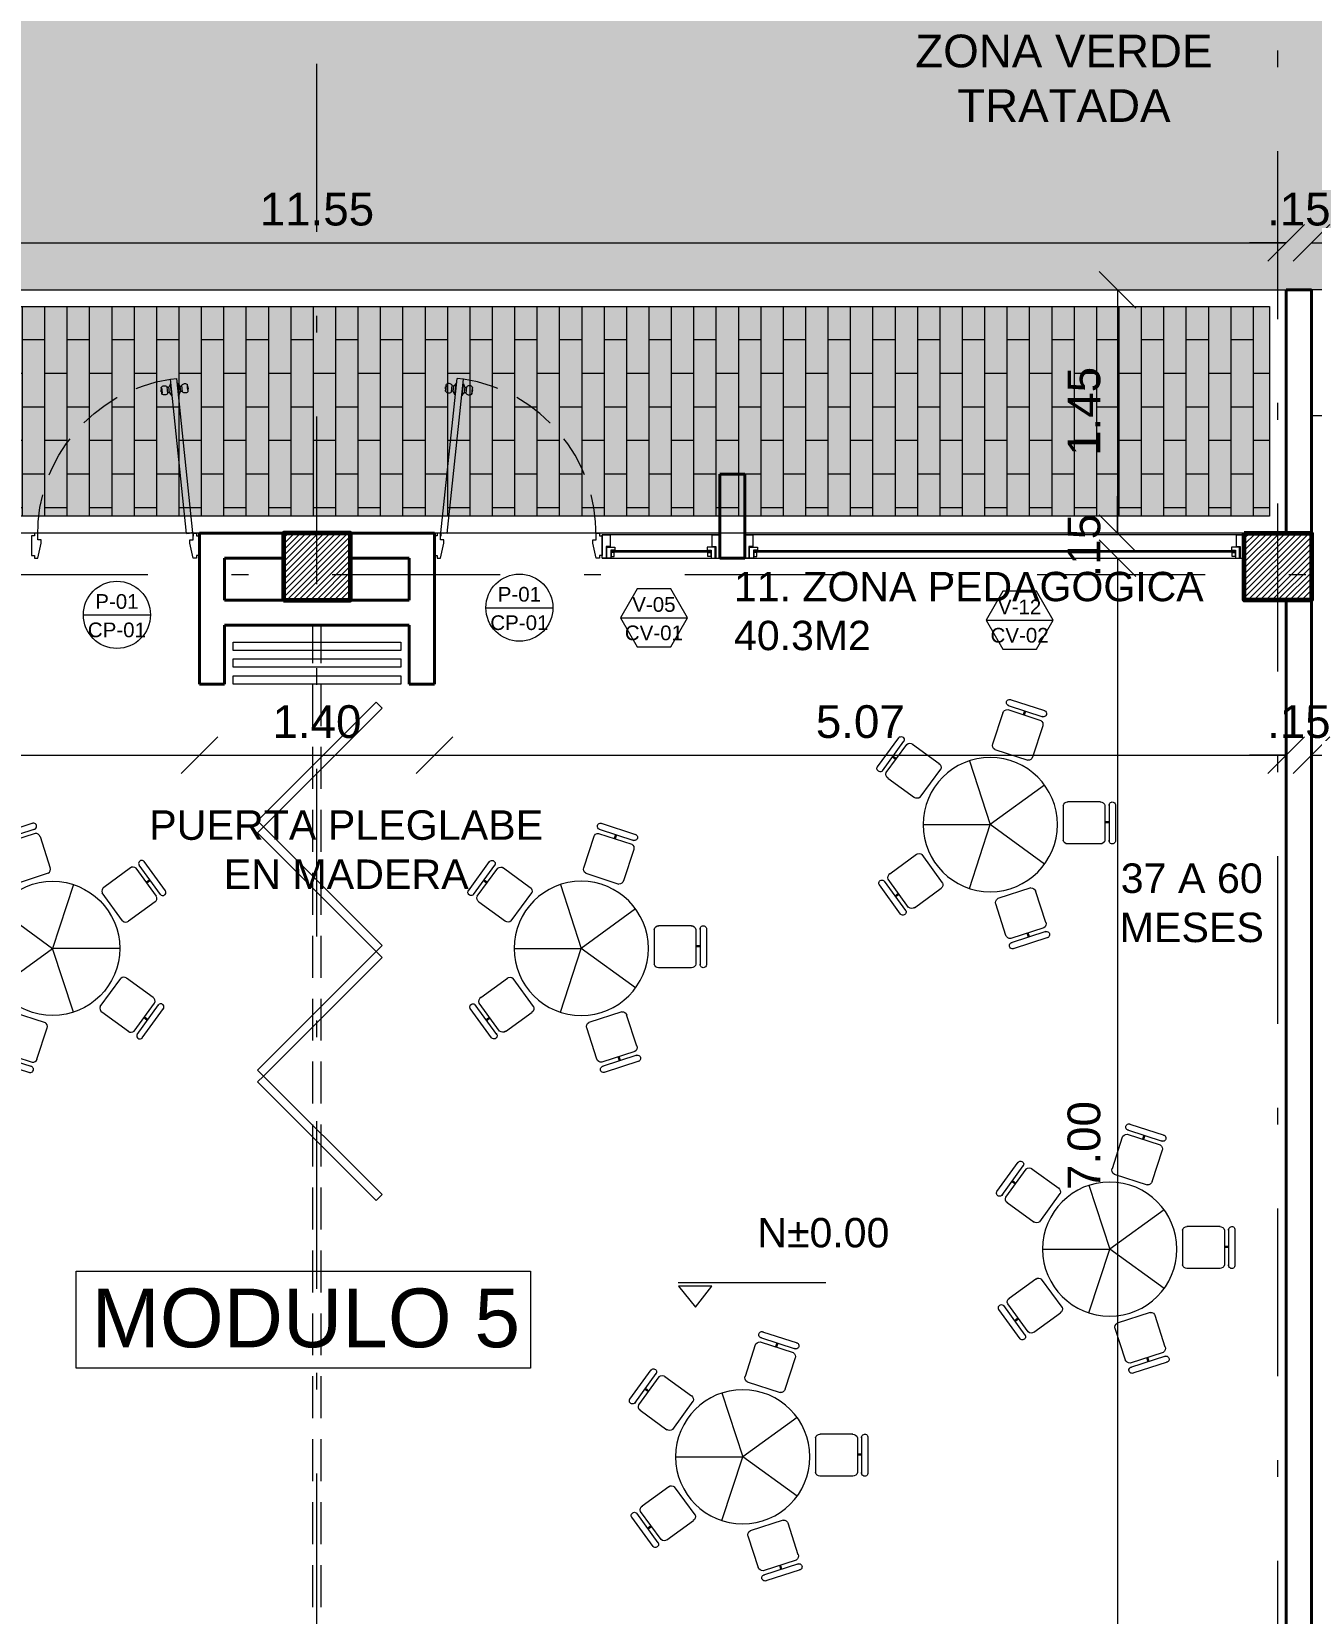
# Model space of a CAD drawing. Header units: inches. Extents: x 99003 to 99155, y 101852 to 101926.
# Drawn here: x 99035.77 to 99043.39, y 101911.61 to 101921.04 of the extents above; entities that cross this region are included whole.
import ezdxf
from ezdxf import colors
from ezdxf.entities.mleader import LeaderData, LeaderLine
from ezdxf.enums import TextEntityAlignment as Align
from ezdxf.math import Vec2, Vec3

# ---------------------------------------------------------------- set-up
doc = ezdxf.new("R2010")
doc.units = ezdxf.units.IN
doc.header["$MEASUREMENT"] = 0
doc.linetypes.add('DASHDOTX2', pattern=[2, 1, -0.5, 0, -0.5])
doc.linetypes.add('HIDDEN', pattern=[0.375, 0.25, -0.125])
for name, color, linetype, lineweight in [('5- 0.18 (muebles fijos)', 3, 'Continuous', 18), ('A_ACHU-1', 253, 'Continuous', 0), ('A_CARP-MAD', 46, 'Continuous', 18), ('A_CARP-MET', 126, 'Continuous', 18), ('A_COLS', 1, 'Continuous', 60), ('A_EJES', 75, 'DASHDOTX2', 5), ('A_MUEB-SILL', 54, 'Continuous', 15), ('A_MURO', 7, 'Continuous', 40), ('A_PISO-ACHU', 251, 'Continuous', 0), ('A_PISO-GRAN', 250, 'Continuous', 0), ('A_PROY', 16, 'HIDDEN', 5), ('A_PUER', 134, 'Continuous', 18), ('A_TEXT', 154, 'Continuous', 0), ('A_TEXT-DIM', 54, 'Continuous', 13), ('A_TEXT-IDEN', 5, 'Continuous', 18), ('A_TEXT-NIVL', 54, 'Continuous', 20), ('A_TEXT-NOTA', 53, 'Continuous', 20), ('A_VENT', 124, 'Continuous', 18)]:
    doc.layers.add(name, color=color, linetype=linetype, lineweight=lineweight)
doc.layers.add('A_URBA-ANDN', color=7, linetype='Continuous', lineweight=15, true_color=0x259400)
doc.styles.add('ARIAL', font='arial.ttf')
doc.styles.add('DIM', font='arial.ttf')
doc.dimstyles.new('BAN_REP_1-125', dxfattribs={"dimtxt": 0.195, "dimasz": 0.2188, "dimexe": 0.15, "dimexo": 0.03, "dimgap": 0.1, "dimtad": 1, "dimzin": 4, "dimdsep": 46, "dimtxsty": 'ARIAL', "dimblk": 'OBLIQUE', "dimcen": 0.1, "dimse1": 1, "dimse2": 1, "dimclrd": 256, "dimclre": 256, "dimclrt": 256, "dimadec": 0, "dimazin": 0, "dimtfac": 1, "dimtix": 1, "dimtofl": 0, "dimtmove": 1, "dimatfit": 3, "dimldrblk": 'OPEN90', "dimfxl": 1, "dimtolj": 1, "dimtzin": 0, "dimlwd": -1, "dimlwe": -1, "dimarcsym": 0})

# ---------------------------------------------------------------- blocks, each defined once
blk = doc.blocks.new('*U33')
at = {"layer": 'A_MUEB-SILL'}
for p, q in [((-0.0631, 0.1265), (-0.1791, -0.0332)), ((0.1372, 0.0135), (-0.0302, 0.1351)), ((0.1562, 0.0306), (-0.0198, 0.1584)), ((0.1774, 0.0615), (0.0031, 0.1882)), ((0.0682, 0.0945), (0.0535, 0.0743)), ((0.0732, 0.0909), (0.0585, 0.0706)), ((-0.0097, -0.1888), (-0.1772, -0.0671)), ((0.1391, -0.0205), (0.0232, -0.1801))]:
    blk.add_line(p, q, dxfattribs=at)
for centre, radius, start, end in [((-0.0067, 0.172), 0.0189, 49.05832, 241.94546), ((-0.041, 0.1092), 0.0281, 67.5844, 145.99918), ((0.1158, -0.0048), 0.0281, 322.00082, 40.4156), ((0.165, 0.0473), 0.0189, 226.05454, 58.94168), ((-0.1558, -0.0489), 0.0281, 142.00082, 220.4156), ((0.001, -0.1628), 0.0281, 247.5844, 325.99918)]:
    blk.add_arc(centre, radius, start, end, dxfattribs=at)
blk = doc.blocks.new('*U34')
at = {"color": 0, "linetype": 'ByBlock', "lineweight": -2, "transparency": 16777216}
for p, rotation in [((-0.3397, 0.4848), 72.00000000000001), ((-0.566, -0.1733), 144), ((0.5598, -0.1925), 288), ((-0.0101, -0.5919), 215.9999999999999)]:
    blk.add_blockref('*U33', p, dxfattribs=dict(at, rotation=rotation))
blk.add_blockref('*U33', (0.3561, 0.4729), dxfattribs=at)
blk = doc.blocks.new('P-BAJA_APARTADO-v4$0$MESA AULA 5P')
at = {"layer": 'A_MUEB-SILL'}
for p in [(0, 0.4), (-0.3804, 0.1236), (0.3804, 0.1236), (-0.2351, -0.3236), (0.2351, -0.3236)]:
    blk.add_line(p, (0, 0), dxfattribs=at)
blk.add_circle((0, 0), 0.4, dxfattribs=at)
blk.add_blockref('*U34', (0, 0))
blk = doc.blocks.new('puerta mad 1mt')
at = {"layer": '5- 0.18 (muebles fijos)'}
blk.add_line((0.1553, 0.9898), (0.1553, 0.9898), dxfattribs=at)
at = {"layer": 'A_ACHU-1'}
for p, q in [((0.0483, 0.9343), (0.0494, 0.9455)), ((0.0494, 0.9455), (0.0521, 0.9453)), ((0.0509, 0.934), (0.0535, 0.9595)), ((0.0842, 0.9161), (0.0884, 0.9559)), ((0.0978, 0.9502), (0.0879, 0.9512)), ((0.0944, 0.9176), (0.098, 0.9524)), ((0.101, 0.9521), (0.098, 0.9524)), ((0.1118, 0.9685), (0.101, 0.9521)), ((0.1045, 0.8989), (0.1118, 0.9685)), ((0.1148, 0.9682), (0.1118, 0.9685)), ((0.1148, 0.9682), (0.1118, 0.9685)), ((0.1483, 0.8943), (0.1556, 0.964)), ((0.1526, 0.9643), (0.1556, 0.964)), ((0.1526, 0.9643), (0.1556, 0.964)), ((0.1556, 0.964), (0.1628, 0.9456)), ((0.162, 0.9105), (0.1657, 0.9453)), ((0.1628, 0.9456), (0.1657, 0.9453)), ((0.1654, 0.9431), (0.1754, 0.9421)), ((0.1717, 0.907), (0.1759, 0.9468)), ((0.208, 0.9176), (0.2107, 0.9431)), ((0.0483, 0.9343), (0.0509, 0.934)), ((0.0494, 0.9197), (0.0509, 0.934)), ((0.0946, 0.9197), (0.0847, 0.9208)), ((0.0973, 0.9173), (0.0944, 0.9176)), ((0.1045, 0.8989), (0.0973, 0.9173)), ((0.1075, 0.8986), (0.1045, 0.8989)), ((0.1453, 0.8946), (0.1483, 0.8943)), ((0.1483, 0.8943), (0.1591, 0.9108)), ((0.1591, 0.9108), (0.162, 0.9105)), ((0.1623, 0.9127), (0.1722, 0.9116)), ((0.2065, 0.9033), (0.208, 0.9176)), ((0.2107, 0.9173), (0.208, 0.9176)), ((0.2118, 0.9286), (0.2092, 0.9289)), ((0.2107, 0.9173), (0.2118, 0.9286)), ((0.0213, 0.057), (0.0199, 0.057)), ((0.0214, 0.0735), (0.0213, 0.057)), ((0.0214, 0.0735), (0.0218, 0.0785)), ((0.0215, 0.0755), (0.038, 0.0741)), ((0.0216, 0.0765), (0.0307, 0.0757)), ((0.0381, 0.0751), (0.038, 0.0741))]:
    blk.add_line(p, q, dxfattribs=at)
blk.add_circle((0.0215, 0.075), 0.00188, dxfattribs=at)
for centre, radius, start, end in [((-0.0402, 0.9492), 0.0943, 341.79754, 6.27538), ((0.0692, 0.9411), 0.0242, 37.63928, 130.43364), ((0.1916, 0.9284), 0.0242, 37.63928, 130.43364), ((0.3003, 0.9136), 0.0943, 161.79754, 186.27538), ((0.0685, 0.9345), 0.0242, 217.63928, 310.43364), ((0.1909, 0.9217), 0.0242, 217.63928, 310.43364), ((0.0215, 0.075), 0.000938, 85, 265), ((0.0215, 0.075), 0.000937, 265, 85)]:
    blk.add_arc(centre, radius, start, end, dxfattribs=at)
at = {"layer": 'A_CARP-MAD'}
for points in [[(-0.017, -0.058), (0, -0.058), (0, -0.075), (0.02, -0.075), (0.04, 0.015), (0.04, 0.035), (0.02, 0.035), (0.02, 0.075), (0, 0.075), (0, 0.058), (-0.017, 0.058)], [(0.983, -0.058), (0.966, -0.058), (0.966, -0.075), (0.946, -0.075), (0.926, 0.015), (0.926, 0.035), (0.946, 0.035), (0.946, 0.075), (0.966, 0.075), (0.966, 0.058), (0.983, 0.058)]]:
    blk.add_lwpolyline(points, close=True, dxfattribs=at)
at = {"layer": 'A_PROY'}
blk.add_arc((0.0162, 0.0728), 0.9299, 358.90252, 81.38744, dxfattribs=at)
at = {"layer": 'A_PUER'}
for p, q in [((0.0216, 0.0765), (0.1176, 0.9956)), ((0.0595, 0.0732), (0.1555, 0.9923)), ((0.1555, 0.9923), (0.1176, 0.9956)), ((0.0595, 0.0732), (0.0216, 0.0765))]:
    blk.add_line(p, q, dxfattribs=at)
blk = doc.blocks.new('*U108')
at = {"layer": 'A_CARP-MAD'}
blk.add_lwpolyline([(0.1397, -0.0466), (0.0701, -0.0466), (0.0701, -0.0232), (0, -0.0232), (0, 0), (0.1397, 0)], dxfattribs=at)
for points in [[(0, -0.0279), (0.0652, -0.0279), (0.0652, -0.0744), (0.0479, -0.0744), (0.0479, -0.0511), (0, -0.0511)], [(0, -0.0279), (0.0652, -0.0279), (0.0652, -0.0744), (0.0479, -0.0744), (0.0479, -0.0511), (0, -0.0511)], [(0.0333, -0.0713), (0.0333, -0.0538), (0.0104, -0.0538), (0.0104, -0.0713)], [(0, -0.6721), (0.0652, -0.6721), (0.0652, -0.6256), (0.0479, -0.6256), (0.0479, -0.6489), (0, -0.6489)], [(0, -0.6768), (0, -0.7), (0.1397, -0.7), (0.1397, -0.6534), (0.0701, -0.6534), (0.0701, -0.6768)], [(0.0333, -0.6287), (0.0333, -0.6462), (0.0104, -0.6462), (0.0104, -0.6287)]]:
    blk.add_lwpolyline(points, close=True, dxfattribs=at)
at = {"layer": 'A_CARP-MET'}
blk.add_line((0.1397, -0.0466), (0.1397, 0), dxfattribs=at)
blk.add_lwpolyline([(0.0333, -0.0713), (0.0333, -0.0538), (0.0104, -0.0538), (0.0104, -0.0713)], close=True, dxfattribs=at)
at = {"layer": 'A_VENT'}
for p, q in [((0, -0.7), (0, 0)), ((0.1397, 0), (0.1397, -0.7))]:
    blk.add_line(p, q, dxfattribs=at)
blk.add_lwpolyline([(0.0361, -0.0538), (0.0361, -0.6462), (0.0454, -0.6462), (0.0454, -0.0538)], close=True, dxfattribs=at)
blk = doc.blocks.new('*U120')
at = {"layer": 'A_CARP-MAD'}
blk.add_lwpolyline([(0.1397, -0.0466), (0.0701, -0.0466), (0.0701, -0.0232), (0, -0.0232), (0, 0), (0.1397, 0)], dxfattribs=at)
for points in [[(0, -0.0279), (0.0652, -0.0279), (0.0652, -0.0744), (0.0479, -0.0744), (0.0479, -0.0511), (0, -0.0511)], [(0, -0.0279), (0.0652, -0.0279), (0.0652, -0.0744), (0.0479, -0.0744), (0.0479, -0.0511), (0, -0.0511)], [(0.0333, -0.0713), (0.0333, -0.0538), (0.0104, -0.0538), (0.0104, -0.0713)], [(0, -2.946), (0.0652, -2.946), (0.0652, -2.8995), (0.0479, -2.8995), (0.0479, -2.9228), (0, -2.9228)], [(0.0333, -2.9027), (0.0333, -2.9201), (0.0104, -2.9201), (0.0104, -2.9027)], [(0, -2.9507), (0, -2.9739), (0.1397, -2.9739), (0.1397, -2.9273), (0.0701, -2.9273), (0.0701, -2.9507)]]:
    blk.add_lwpolyline(points, close=True, dxfattribs=at)
at = {"layer": 'A_CARP-MET'}
blk.add_line((0.1397, -0.0466), (0.1397, 0), dxfattribs=at)
blk.add_lwpolyline([(0.0333, -0.0713), (0.0333, -0.0538), (0.0104, -0.0538), (0.0104, -0.0713)], close=True, dxfattribs=at)
at = {"layer": 'A_VENT'}
for p, q in [((0, -2.9739), (0, 0)), ((0.1397, 0), (0.1397, -2.9739))]:
    blk.add_line(p, q, dxfattribs=at)
blk.add_lwpolyline([(0.0361, -0.0538), (0.0361, -2.9201), (0.0454, -2.9201), (0.0454, -0.0538)], close=True, dxfattribs=at)
blk = doc.blocks.new('_Oblique')
at = {"color": 0, "linetype": 'ByBlock', "lineweight": -2}
blk.add_line((-0.5, -0.5), (0.5, 0.5), dxfattribs=at)
blk = doc.blocks.new('*D135')
at = {"layer": 'A_TEXT-DIM', "transparency": 16777216}
blk.add_line((99031.6907, 101919.7787), (99043.2408, 101919.7787), dxfattribs=at)
at = {"layer": 'DEFPOINTS', "color": 0, "transparency": 16777216}
for p in [(99043.2408, 101919.7787), (99031.6907, 101919.4063), (99043.2408, 101919.3446)]:
    blk.add_point(p, dxfattribs=at)
at = {"layer": 'A_TEXT-DIM', "transparency": 16777216, "xscale": 0.2188, "yscale": 0.2188, "zscale": 0.2188, "rotation": 180}
blk.add_blockref('_Oblique', (99031.6907, 101919.7787), dxfattribs=at)
at = {"layer": 'A_TEXT-DIM', "transparency": 16777216, "xscale": 0.2188, "yscale": 0.2188, "zscale": 0.2188}
blk.add_blockref('_Oblique', (99043.2408, 101919.7787), dxfattribs=at)
at = {"layer": 'A_TEXT-DIM', "transparency": 16777216, "insert": (99037.4657, 101919.9782), "char_height": 0.195, "attachment_point": 5, "style": 'ARIAL'}
blk.add_mtext('\\A1;11.55', dxfattribs=at)
blk = doc.blocks.new('_Open90')
at = {"color": 0, "linetype": 'ByBlock', "lineweight": -2}
for p, q in [((-0.5, 0.5), (0, 0)), ((0, 0), (-1, 0)), ((0, 0), (-0.5, -0.5))]:
    blk.add_line(p, q, dxfattribs=at)
blk = doc.blocks.new('*D136')
at = {"layer": 'A_TEXT-DIM', "transparency": 16777216}
for p, q in [((99043.2408, 101919.7787), (99043.022, 101919.7787)), ((99043.3908, 101919.7787), (99043.6096, 101919.7787))]:
    blk.add_line(p, q, dxfattribs=at)
at = {"layer": 'DEFPOINTS', "color": 0, "transparency": 16777216}
for p in [(99043.3908, 101919.7787), (99043.2408, 101919.3446), (99043.3908, 101919.3446)]:
    blk.add_point(p, dxfattribs=at)
at = {"layer": 'A_TEXT-DIM', "transparency": 16777216, "xscale": 0.2188, "yscale": 0.2188, "zscale": 0.2188}
blk.add_blockref('_Oblique', (99043.2408, 101919.7787), dxfattribs=at)
at = {"layer": 'A_TEXT-DIM', "transparency": 16777216, "xscale": 0.2188, "yscale": 0.2188, "zscale": 0.2188, "rotation": 180}
blk.add_blockref('_Oblique', (99043.3908, 101919.7787), dxfattribs=at)
at = {"layer": 'A_TEXT-DIM', "transparency": 16777216, "insert": (99043.3158, 101919.9782), "char_height": 0.195, "attachment_point": 5, "style": 'ARIAL'}
blk.add_mtext('\\A1;.15', dxfattribs=at)
blk = doc.blocks.new('*D137')
at = {"layer": 'A_TEXT-DIM', "transparency": 16777216}
blk.add_line((99043.3908, 101919.7787), (99045.1922, 101919.7787), dxfattribs=at)
at = {"layer": 'DEFPOINTS', "color": 0, "transparency": 16777216}
for p in [(99045.1922, 101919.7787), (99043.3908, 101919.3446), (99045.1922, 101918.7494)]:
    blk.add_point(p, dxfattribs=at)
at = {"layer": 'A_TEXT-DIM', "transparency": 16777216, "xscale": 0.2188, "yscale": 0.2188, "zscale": 0.2188, "rotation": 180}
blk.add_blockref('_Oblique', (99043.3908, 101919.7787), dxfattribs=at)
at = {"layer": 'A_TEXT-DIM', "transparency": 16777216, "xscale": 0.2188, "yscale": 0.2188, "zscale": 0.2188}
blk.add_blockref('_Oblique', (99045.1922, 101919.7787), dxfattribs=at)
at = {"layer": 'A_TEXT-DIM', "transparency": 16777216, "insert": (99044.2915, 101919.9782), "char_height": 0.195, "attachment_point": 5, "style": 'ARIAL'}
blk.add_mtext('\\A1;1.80', dxfattribs=at)
blk = doc.blocks.new('*D156')
at = {"layer": 'A_TEXT-DIM', "transparency": 16777216}
blk.add_line((99031.6907, 101916.7249), (99036.7658, 101916.7249), dxfattribs=at)
at = {"layer": 'DEFPOINTS', "color": 0, "transparency": 16777216}
for p in [(99036.7658, 101917.2823), (99036.7658, 101916.7249), (99031.6907, 101916.6651)]:
    blk.add_point(p, dxfattribs=at)
at = {"layer": 'A_TEXT-DIM', "transparency": 16777216, "xscale": 0.2188, "yscale": 0.2188, "zscale": 0.2188, "rotation": 180}
blk.add_blockref('_Oblique', (99031.6907, 101916.7249), dxfattribs=at)
at = {"layer": 'A_TEXT-DIM', "transparency": 16777216, "xscale": 0.2188, "yscale": 0.2188, "zscale": 0.2188}
blk.add_blockref('_Oblique', (99036.7658, 101916.7249), dxfattribs=at)
at = {"layer": 'A_TEXT-DIM', "transparency": 16777216, "insert": (99034.2283, 101916.9245), "char_height": 0.195, "attachment_point": 5, "style": 'ARIAL'}
blk.add_mtext('\\A1;5.08', dxfattribs=at)
blk = doc.blocks.new('*D157')
at = {"layer": 'A_TEXT-DIM', "transparency": 16777216}
blk.add_line((99036.7658, 101916.7249), (99038.1658, 101916.7249), dxfattribs=at)
at = {"layer": 'DEFPOINTS', "color": 0, "transparency": 16777216}
for p in [(99036.7658, 101917.2823), (99038.1658, 101917.2823), (99038.1658, 101916.7249)]:
    blk.add_point(p, dxfattribs=at)
at = {"layer": 'A_TEXT-DIM', "transparency": 16777216, "xscale": 0.2188, "yscale": 0.2188, "zscale": 0.2188, "rotation": 180}
blk.add_blockref('_Oblique', (99036.7658, 101916.7249), dxfattribs=at)
at = {"layer": 'A_TEXT-DIM', "transparency": 16777216, "xscale": 0.2188, "yscale": 0.2188, "zscale": 0.2188}
blk.add_blockref('_Oblique', (99038.1658, 101916.7249), dxfattribs=at)
at = {"layer": 'A_TEXT-DIM', "transparency": 16777216, "insert": (99037.4658, 101916.9245), "char_height": 0.195, "attachment_point": 5, "style": 'ARIAL'}
blk.add_mtext('\\A1;1.40', dxfattribs=at)
blk = doc.blocks.new('*D158')
at = {"layer": 'A_TEXT-DIM', "transparency": 16777216}
blk.add_line((99038.1658, 101916.7249), (99043.2408, 101916.7249), dxfattribs=at)
at = {"layer": 'DEFPOINTS', "color": 0, "transparency": 16777216}
for p in [(99038.1658, 101917.2823), (99043.2408, 101916.7249), (99043.2408, 101916.6215)]:
    blk.add_point(p, dxfattribs=at)
at = {"layer": 'A_TEXT-DIM', "transparency": 16777216, "xscale": 0.2188, "yscale": 0.2188, "zscale": 0.2188, "rotation": 180}
blk.add_blockref('_Oblique', (99038.1658, 101916.7249), dxfattribs=at)
at = {"layer": 'A_TEXT-DIM', "transparency": 16777216, "xscale": 0.2188, "yscale": 0.2188, "zscale": 0.2188}
blk.add_blockref('_Oblique', (99043.2408, 101916.7249), dxfattribs=at)
at = {"layer": 'A_TEXT-DIM', "transparency": 16777216, "insert": (99040.7033, 101916.9245), "char_height": 0.195, "attachment_point": 5, "style": 'ARIAL'}
blk.add_mtext('\\A1;5.07', dxfattribs=at)
blk = doc.blocks.new('*D159')
at = {"layer": 'A_TEXT-DIM', "transparency": 16777216}
for p, q in [((99043.2408, 101916.7249), (99043.022, 101916.7249)), ((99043.3908, 101916.7249), (99043.6096, 101916.7249))]:
    blk.add_line(p, q, dxfattribs=at)
at = {"layer": 'DEFPOINTS', "color": 0, "transparency": 16777216}
for p in [(99043.3908, 101916.7249), (99043.2408, 101916.6215), (99043.3908, 101916.6215)]:
    blk.add_point(p, dxfattribs=at)
at = {"layer": 'A_TEXT-DIM', "transparency": 16777216, "xscale": 0.2188, "yscale": 0.2188, "zscale": 0.2188}
blk.add_blockref('_Oblique', (99043.2408, 101916.7249), dxfattribs=at)
at = {"layer": 'A_TEXT-DIM', "transparency": 16777216, "xscale": 0.2188, "yscale": 0.2188, "zscale": 0.2188, "rotation": 180}
blk.add_blockref('_Oblique', (99043.3908, 101916.7249), dxfattribs=at)
at = {"layer": 'A_TEXT-DIM', "transparency": 16777216, "insert": (99043.3158, 101916.9245), "char_height": 0.195, "attachment_point": 5, "style": 'ARIAL'}
blk.add_mtext('\\A1;.15', dxfattribs=at)
blk = doc.blocks.new('*D160')
at = {"layer": 'A_TEXT-DIM', "transparency": 16777216}
blk.add_line((99043.3908, 101916.7249), (99045.1922, 101916.7249), dxfattribs=at)
at = {"layer": 'DEFPOINTS', "color": 0, "transparency": 16777216}
for p in [(99045.1922, 101916.7249), (99043.3908, 101916.6215), (99045.1922, 101916.5586)]:
    blk.add_point(p, dxfattribs=at)
at = {"layer": 'A_TEXT-DIM', "transparency": 16777216, "xscale": 0.2188, "yscale": 0.2188, "zscale": 0.2188, "rotation": 180}
blk.add_blockref('_Oblique', (99043.3908, 101916.7249), dxfattribs=at)
at = {"layer": 'A_TEXT-DIM', "transparency": 16777216, "xscale": 0.2188, "yscale": 0.2188, "zscale": 0.2188}
blk.add_blockref('_Oblique', (99045.1922, 101916.7249), dxfattribs=at)
at = {"layer": 'A_TEXT-DIM', "transparency": 16777216, "insert": (99044.2915, 101916.9245), "char_height": 0.195, "attachment_point": 5, "style": 'ARIAL'}
blk.add_mtext('\\A1;1.80', dxfattribs=at)
blk = doc.blocks.new('*D308')
at = {"layer": 'A_TEXT-DIM', "transparency": 16777216}
blk.add_line((99042.2363, 101919.4994), (99042.2363, 101918.0494), dxfattribs=at)
at = {"layer": 'DEFPOINTS', "color": 0, "transparency": 16777216}
for p in [(99043.2408, 101919.4994), (99042.2363, 101918.0494), (99043.2408, 101918.0494)]:
    blk.add_point(p, dxfattribs=at)
at = {"layer": 'A_TEXT-DIM', "transparency": 16777216, "xscale": 0.2188, "yscale": 0.2188, "zscale": 0.2188}
for p, rotation in [((99042.2363, 101919.4994), 90), ((99042.2363, 101918.0494), 270)]:
    blk.add_blockref('_Oblique', p, dxfattribs=dict(at, rotation=rotation))
at = {"layer": 'A_TEXT-DIM', "transparency": 16777216, "insert": (99042.0368, 101918.7744), "char_height": 0.195, "attachment_point": 5, "rotation": 90, "style": 'ARIAL'}
blk.add_mtext('\\A1;1.45', dxfattribs=at)
blk = doc.blocks.new('*D309')
at = {"layer": 'A_TEXT-DIM', "transparency": 16777216}
for p, q in [((99042.2363, 101918.0494), (99042.2363, 101918.2682)), ((99042.2363, 101917.8994), (99042.2363, 101917.6806))]:
    blk.add_line(p, q, dxfattribs=at)
at = {"layer": 'DEFPOINTS', "color": 0, "transparency": 16777216}
for p in [(99043.2408, 101918.0494), (99042.2363, 101917.8994), (99042.9908, 101917.8994)]:
    blk.add_point(p, dxfattribs=at)
at = {"layer": 'A_TEXT-DIM', "transparency": 16777216, "xscale": 0.2188, "yscale": 0.2188, "zscale": 0.2188}
for p, rotation in [((99042.2363, 101918.0494), 270), ((99042.2363, 101917.8994), 90)]:
    blk.add_blockref('_Oblique', p, dxfattribs=dict(at, rotation=rotation))
at = {"layer": 'A_TEXT-DIM', "transparency": 16777216, "insert": (99042.0368, 101917.9744), "char_height": 0.195, "attachment_point": 5, "rotation": 90, "style": 'ARIAL'}
blk.add_mtext('\\A1;.15', dxfattribs=at)
blk = doc.blocks.new('*D310')
at = {"layer": 'A_TEXT-DIM', "transparency": 16777216}
blk.add_line((99042.2363, 101917.8994), (99042.2363, 101910.8994), dxfattribs=at)
at = {"layer": 'DEFPOINTS', "color": 0, "transparency": 16777216}
for p in [(99042.9908, 101917.8994), (99042.2363, 101910.8994), (99042.9908, 101910.8994)]:
    blk.add_point(p, dxfattribs=at)
at = {"layer": 'A_TEXT-DIM', "transparency": 16777216, "xscale": 0.2188, "yscale": 0.2188, "zscale": 0.2188}
for p, rotation in [((99042.2363, 101917.8994), 90), ((99042.2363, 101910.8994), 270)]:
    blk.add_blockref('_Oblique', p, dxfattribs=dict(at, rotation=rotation))
at = {"layer": 'A_TEXT-DIM', "transparency": 16777216, "insert": (99042.0368, 101914.3994), "char_height": 0.195, "attachment_point": 5, "rotation": 90, "style": 'ARIAL'}
blk.add_mtext('\\A1;7.00', dxfattribs=at)
blk = doc.blocks.new('NIVEL ARQUITECTONICO')
at = {"layer": 'A_TEXT-NIVL'}
blk.add_line((-0.8278, -0.0732), (-0.388, -0.0732), dxfattribs=at)
blk.add_lwpolyline([(-0.7761, -0.1464), (-0.7273, -0.0839), (-0.8273, -0.0839)], close=True, dxfattribs=at)
at = {"layer": 'A_TEXT-NOTA', "linetype": 'Continuous', "style": 'ARIAL'}
blk.add_attdef('Q', (-0.684, -0.0573), '', height=0.0437, dxfattribs=at)
blk = doc.blocks.new('_Open30')
at = {"color": 0, "linetype": 'ByBlock', "lineweight": -2}
for p, q in [((-1, 0.268), (0, 0)), ((0, 0), (-1, -0.268)), ((0, 0), (-1, 0))]:
    blk.add_line(p, q, dxfattribs=at)
blk = doc.blocks.new('DETALLE DE PUERTAS')
at = {"layer": 'A_TEXT-IDEN'}
blk.add_line((-0.2, 0), (0.2, 0), dxfattribs=at)
blk.add_circle((0, 0), 0.2, dxfattribs=at)
at = {"layer": 'A_TEXT-NOTA', "linetype": 'Continuous', "style": 'ARIAL'}
for tag, p in [('#_PUERTA', (0, 0.0361)), ('DETALLE#', (0, -0.1331))]:
    blk.add_attdef(tag, text='', height=0.0875, dxfattribs=at).set_placement(p, align=Align.CENTER)
blk = doc.blocks.new('DETALLE DE VENTANA')
at = {"layer": 'A_TEXT-IDEN'}
blk.add_line((-0.2, 0), (0.2, 0), dxfattribs=at)
blk.add_line((-0.2, 0), (0.2, 0), dxfattribs=at)
blk.add_lwpolyline([(-0.1, 0.1732), (-0.2, 0), (-0.1, -0.1732), (0.1, -0.1732), (0.2, 0), (0.1, 0.1732)], close=True, dxfattribs=at)
at = {"layer": 'A_TEXT-NOTA', "linetype": 'Continuous', "style": 'ARIAL'}
for tag, p in [('#_VENTANA', (0, 0.0361)), ('DETALLE#', (0, -0.1331))]:
    blk.add_attdef(tag, text='', height=0.0875, dxfattribs=at).set_placement(p, align=Align.CENTER)

msp = doc.modelspace()

# ---------------------------------------------------------------- hatches: boundary and pattern name
at = {"layer": 'A_PISO-ACHU'}
h = msp.add_hatch(dxfattribs=at)
h.set_pattern_fill('ANSI31', color=256, scale=0.2)
h.set_pattern_definition([(45, (0, -2e-07), (-0.0176776695297, 0.0176776695297), [])])
h.paths.add_polyline_path([(99037.2658, 101917.6494), (99037.6658, 101917.6494), (99037.6658, 101918.0494), (99037.2658, 101918.0494)])
h.paths.add_polyline_path([(99042.9908, 101918.0494), (99043.3908, 101918.0494), (99043.3908, 101917.6494), (99042.9908, 101917.6494)])
at = {"layer": 'A_PISO-GRAN'}
h = msp.add_hatch(dxfattribs=at)
h.set_pattern_fill('DOTS', color=33, scale=0.5, angle=90)
h.set_pattern_definition([(90, (-108.149932, -2e-07), (-0.03125, 0.015625), [0, -0.03125])])
h.paths.add_polyline_path([(99043.1408, 101919.3994), (99031.7907, 101919.3994), (99031.7907, 101918.1494), (99043.1408, 101918.1494)])
h = msp.add_hatch(dxfattribs=at)
h.set_pattern_fill('AR-BRSTD', color=256, scale=0.05, angle=90)
h.paths.add_polyline_path([(99043.1408, 101919.3994), (99031.7907, 101919.3994), (99031.7907, 101918.1494), (99043.1408, 101918.1494)])
at = {"layer": 'A_URBA-ANDN'}
h = msp.add_hatch(dxfattribs=at)
h.set_pattern_fill('CROSS', color=256, scale=0.35, angle=90)
h.paths.add_polyline_path([(99055.8922, 101914.4994), (99055.8922, 101881.9054), (99057.4452, 101881.9054), (99058.4448, 101921.5994), (99015.0408, 101921.5994), (99015.0489, 101919.4994), (99027.7908, 101919.4994), (99043.3908, 101919.4994), (99045.1923, 101919.4994), (99055.8923, 101919.4994), (99055.8922, 101914.4994)])

# ---------------------------------------------------------------- linework, layer by layer
at = {"layer": 'A_COLS'}
for points in [[(99037.2658, 101917.6494), (99037.6658, 101917.6494), (99037.6658, 101918.0494), (99037.2658, 101918.0494)], [(99042.9908, 101918.0494), (99043.3908, 101918.0494), (99043.3908, 101917.6494), (99042.9908, 101917.6494)]]:
    msp.add_lwpolyline(points, close=True, dxfattribs=at)
at = {"layer": 'A_EJES'}
for p, q in [((99037.4657, 101909.3447), (99037.4657, 101922.8252)), ((99043.1908, 101908.8246), (99043.1908, 101922.8252)), ((99006.0573, 101917.8017), (99043.9707, 101917.8017))]:
    msp.add_line(p, q, dxfattribs=at)
at = {"layer": 'A_MURO'}
for p, q in [((99043.3907, 101919.4994), (99043.2408, 101919.4994)), ((99043.2408, 101919.4994), (99043.2408, 101918.0494)), ((99043.3907, 101919.4994), (99043.3908, 101910.0994)), ((99039.8657, 101918.3994), (99040.0157, 101918.3994)), ((99039.8657, 101917.8994), (99039.8657, 101918.3994)), ((99040.0157, 101917.8994), (99040.0157, 101918.3994)), ((99036.7658, 101917.1494), (99036.7658, 101918.0494)), ((99038.1658, 101918.0494), (99036.7658, 101918.0494)), ((99038.1658, 101917.1494), (99038.1658, 101918.0494)), ((99037.2658, 101917.8994), (99036.9158, 101917.8994)), ((99036.9158, 101917.6494), (99036.9158, 101917.8994)), ((99038.0158, 101917.8994), (99037.6658, 101917.8994)), ((99038.0158, 101917.6494), (99038.0158, 101917.8994)), ((99039.8657, 101917.8994), (99040.0157, 101917.8994)), ((99036.9158, 101917.6494), (99038.0158, 101917.6494)), ((99043.2408, 101917.6494), (99043.2408, 101910.8994)), ((99036.9158, 101917.1494), (99036.9158, 101917.4994)), ((99036.9158, 101917.4994), (99038.0158, 101917.4994)), ((99038.0158, 101917.1494), (99038.0158, 101917.4994)), ((99036.9158, 101917.1494), (99036.7658, 101917.1494)), ((99038.1658, 101917.1494), (99038.0158, 101917.1494))]:
    msp.add_line(p, q, dxfattribs=at)
at = {"layer": 'A_PISO-GRAN'}
for points in [[(99031.6907, 101919.4994), (99043.2408, 101919.4994), (99043.2408, 101918.0494), (99031.6907, 101918.0494)], [(99031.6907, 101919.4994), (99043.2408, 101919.4994), (99043.2408, 101918.0494), (99031.6907, 101918.0494)], [(99054.6922, 101919.4994), (99043.3907, 101919.4994), (99043.3907, 101918.7494), (99054.6922, 101918.7494)], [(99031.7907, 101919.3994), (99043.1408, 101919.3994), (99043.1408, 101918.1494), (99031.7907, 101918.1494)], [(99031.7907, 101919.3994), (99043.1408, 101919.3994), (99043.1408, 101918.1494), (99031.7907, 101918.1494)]]:
    msp.add_lwpolyline(points, close=True, dxfattribs=at)
at = {"layer": 'A_PROY'}
for p, q in [((99037.4407, 101910.8994), (99037.4407, 101917.4994)), ((99037.4907, 101910.8994), (99037.4907, 101917.4994))]:
    msp.add_line(p, q, dxfattribs=at)
at = {"layer": 'A_PUER'}
for points in [[(99037.9658, 101917.3994), (99037.9658, 101917.3494), (99036.9658, 101917.3494), (99036.9658, 101917.3994)], [(99037.9658, 101917.2994), (99037.9658, 101917.2494), (99036.9658, 101917.2494), (99036.9658, 101917.2994)], [(99037.9658, 101917.1994), (99037.9658, 101917.1494), (99036.9658, 101917.1494), (99036.9658, 101917.1994)], [(99037.8547, 101917.0059), (99037.1476, 101916.2988), (99037.1122, 101916.3341), (99037.8193, 101917.0412)], [(99037.8547, 101915.5917), (99037.1476, 101916.2988), (99037.1122, 101916.2634), (99037.8193, 101915.5563)], [(99037.8547, 101915.5209), (99037.1476, 101914.8138), (99037.1122, 101914.8492), (99037.8193, 101915.5563)], [(99037.8547, 101914.1067), (99037.1476, 101914.8138), (99037.1122, 101914.7785), (99037.8193, 101914.0714)]]:
    msp.add_lwpolyline(points, close=True, dxfattribs=at)
at = {"layer": 'A_TEXT'}
msp.add_lwpolyline([(99036.0303, 101913.65), (99038.7379, 101913.65), (99038.7379, 101913.0728), (99036.0303, 101913.0728)], close=True, dxfattribs=at)

# ---------------------------------------------------------------- block references
at = {"color": 1}
for name, p, values in [('DETALLE DE PUERTAS', (99036.2738, 101917.5617), {'#_PUERTA': 'P-01', 'DETALLE#': 'CP-01'}), ('DETALLE DE PUERTAS', (99038.672, 101917.6046), {'#_PUERTA': 'P-01', 'DETALLE#': 'CP-01'}), ('DETALLE DE VENTANA', (99039.4734, 101917.5438), {'DETALLE#': 'CV-01', '#_VENTANA': 'V-05'}), ('DETALLE DE VENTANA', (99041.6523, 101917.5296), {'DETALLE#': 'CV-02', '#_VENTANA': 'V-12'})]:
    msp.add_blockref(name, p, dxfattribs=at).add_auto_attribs(values)
ref = msp.add_blockref('NIVEL ARQUITECTONICO', (99041.2737, 101913.7292), dxfattribs=dict(at, xscale=2, yscale=2, zscale=2))
ref.add_attrib('Q', 'N±0.00', (99040.0899, 101913.7927), dxfattribs={"layer": 'A_TEXT-NOTA', "linetype": 'Continuous', "height": 0.175, "style": 'ARIAL'})
at = {"layer": 'A_MUEB-SILL', "extrusion": (0, 0, -1), "zscale": -1, "rotation": 269.9999949652994}
for p in [(-99041.4777, 101916.312), (-99039.0407, 101915.5744), (-99042.1894, 101913.782), (-99040.0025, 101912.5445)]:
    msp.add_blockref('P-BAJA_APARTADO-v4$0$MESA AULA 5P', p, dxfattribs=at)
at = {"layer": 'A_MUEB-SILL', "rotation": 270.0000050347}
msp.add_blockref('P-BAJA_APARTADO-v4$0$MESA AULA 5P', (99035.8907, 101915.5744), dxfattribs=at)
at = {"layer": 'A_PUER', "xscale": -1}
msp.add_blockref('puerta mad 1mt', (99036.7487, 101917.9744), dxfattribs=at)
at = {"layer": 'A_PUER'}
msp.add_blockref('puerta mad 1mt', (99038.1827, 101917.9744), dxfattribs=at)
at = {"layer": 'A_VENT', "xscale": -1, "rotation": 270}
for name, p in [('*U108', (99039.8657, 101917.8994)), ('*U120', (99042.9896, 101917.8994))]:
    msp.add_blockref(name, p, dxfattribs=at)

# ---------------------------------------------------------------- texts
at = {"layer": 'A_TEXT', "attachment_point": 1, "style": 'DIM'}
for s, insert, char_height, width in [('11. ZONA PEDAGOGICA\\P40.3M2', (99039.9507, 101917.8182), 0.175, 4.321671), ('\\pxqc;PUERTA PLEGLABE\\PEN MADERA', (99036.3396, 101916.3971), 0.1758, 2.600573), ('\\pxqc;37 A 60 \\PMESES', (99041.3778, 101916.0805), 0.1758, 2.600573), ('MODULO 5', (99036.1226, 101913.5472), 0.35, 4.964295)]:
    msp.add_mtext(s, dxfattribs=dict(at, insert=insert, char_height=char_height, width=width))

# ---------------------------------------------------------------- dimensions: what is measured, and where the dimension line sits
at = {"layer": 'A_TEXT-DIM'}
for base, p1, p2, picture, middle in [((99043.2408, 101919.7787), (99031.6907, 101919.4063), (99043.2408, 101919.3446), '*D135', (99037.4657, 101919.9782)), ((99043.3908, 101919.7787), (99043.2408, 101919.3446), (99043.3908, 101919.3446), '*D136', (99043.3158, 101919.9782)), ((99045.1922, 101919.7787), (99043.3908, 101919.3446), (99045.1922, 101918.7494), '*D137', (99044.2915, 101919.9782)), ((99036.7658, 101916.7249), (99031.6907, 101916.6651), (99036.7658, 101917.2823), '*D156', (99034.2283, 101916.9245)), ((99038.1658, 101916.7249), (99036.7658, 101917.2823), (99038.1658, 101917.2823), '*D157', (99037.4658, 101916.9245)), ((99043.240755, 101916.724903), (99038.165756, 101917.282273), (99043.240755, 101916.621501), '*D158', (99040.703256, 101916.924464)), ((99043.3908, 101916.7249), (99043.2408, 101916.6215), (99043.3908, 101916.6215), '*D159', (99043.3158, 101916.9245)), ((99045.1922, 101916.7249), (99043.3908, 101916.6215), (99045.1922, 101916.5586), '*D160', (99044.2915, 101916.9245))]:
    dim = msp.add_linear_dim(base=base, p1=p1, p2=p2, dimstyle='BAN_REP_1-125', dxfattribs=at)
    dim.commit()
    dim.dimension.update_dxf_attribs({"geometry": picture, "text_midpoint": middle})
for base, p1, p2, picture, middle in [((99042.2363, 101918.0494), (99043.2408, 101919.4994), (99043.2408, 101918.0494), '*D308', (99042.0368, 101918.7744)), ((99042.2363, 101917.8994), (99043.2408, 101918.0494), (99042.9908, 101917.8994), '*D309', (99042.0368, 101917.9744)), ((99042.2363, 101910.8994), (99042.9908, 101917.8994), (99042.9908, 101910.8994), '*D310', (99042.0368, 101914.3994))]:
    dim = msp.add_linear_dim(base=base, p1=p1, p2=p2, angle=90, dimstyle='BAN_REP_1-125', dxfattribs=at)
    dim.commit()
    dim.dimension.update_dxf_attribs({"geometry": picture, "text_midpoint": middle})

# ---------------------------------------------------------------- leaders
at = {"layer": 'A_TEXT-NOTA'}
ml = msp.add_multileader_mtext('Standard', dxfattribs=at)
ml.set_content('{\\fArial|b0|i0|c0|p32;ZONA VERDE \\PTRATADA}', color=256, style='ARIAL')
ml.set_leader_properties(color=256, linetype='ByLayer', lineweight=-1)
ml.set_arrow_properties(name='OPEN30')
ml.build(insert=Vec2(0, 0))
ml.multileader.update_dxf_attribs({"leader_type": 0, "dogleg_length": 0.78, "arrow_head_size": 0.195})
ctx = ml.context
ctx.base_point, ctx.char_height, ctx.arrow_head_size, ctx.landing_gap_size, ctx.plane_origin = Vec3(99040.9508, 101920.9025), 0.195, 0.195, 0.09, Vec3(99038.9574, 101918.2107)
ctx.text_align_type = 1
notes = []
notes.append((ctx, [(0, (1, 1, 0), (99038.985, 101920.9025), (1, 0), 1.9658, [(0, [(99038.16, 101920.0498)], 0, [])])]))
ctx.mtext.insert, ctx.mtext.width, ctx.mtext.alignment, ctx.mtext.flow_direction = Vec3(99041.9162, 101921.0195), 3.450025, 2, 5
for ctx, leaders in notes:
    for number, flags, end, landing, length, lines in leaders:
        leader = LeaderData()
        leader.index, (leader.has_last_leader_line, leader.has_dogleg_vector, leader.attachment_direction) = number, flags
        leader.last_leader_point, leader.dogleg_vector, leader.dogleg_length = Vec3(end), Vec3(landing), length
        for number, points, colour, breaks in lines:
            line = LeaderLine()
            line.index, line.vertices, line.color, line.breaks = number, Vec3.list(points), colors.encode_raw_color(colour), breaks
            leader.lines.append(line)
        ctx.leaders.append(leader)

doc.saveas('drawing.dxf')
